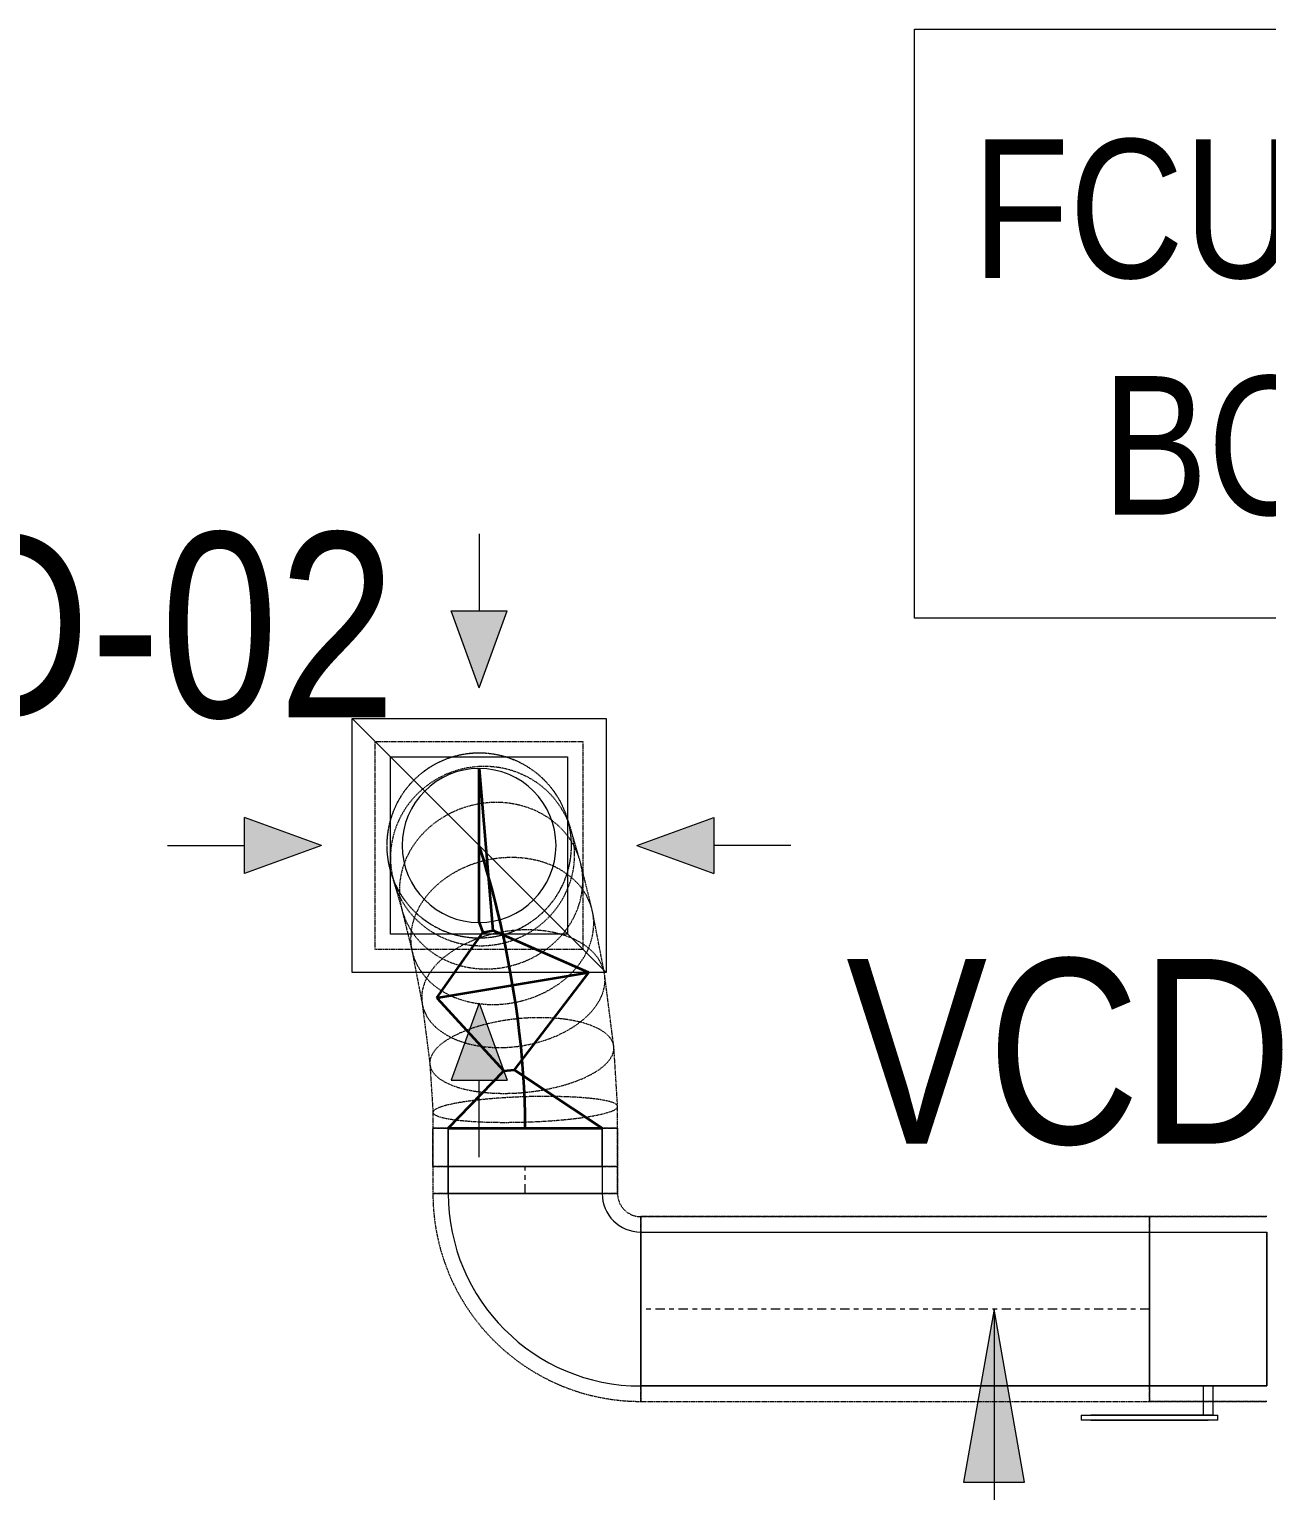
# Model space of a CAD drawing. Header units: inches. Extents: x -83664 to 20107, y -47222 to 19398.
# Drawn here: x 10370 to 11979, y -9210 to -7311 of the extents above; entities that cross this region are included whole.
import ezdxf

# ---------------------------------------------------------------- set-up
doc = ezdxf.new("R2010")
doc.units = ezdxf.units.IN
doc.header["$MEASUREMENT"] = 0
doc.linetypes.add('Center', pattern=[29.999999, 12, -6, 6, -6])
doc.linetypes.add('Hidden 0_50', pattern=[1.0584, 0.5292, -0.5292])
for name, color, linetype, lineweight in [('A-DETL-GENF', 7, 'Continuous', 9), ('G-ANNO-TEXT', 7, 'Continuous', 9), ('M-EQPM-IDEN', 7, 'Continuous', 9), ('M-HVAC-CDFF', 7, 'Continuous', 9), ('M-HVAC-DUCT-CNTR', 7, 'Center', 9), ('M-HVAC-DUCT-IDEN', 7, 'Continuous', 18)]:
    doc.layers.add(name, color=color, linetype=linetype, lineweight=lineweight)
doc.layers.add('M-HVAC-DUCT', color=7, linetype='Continuous', lineweight=9, true_color=0xffe97f)
doc.layers.add('M-HVAC-DUCT-PATT', color=7, linetype='Continuous', lineweight=35, true_color=0x007f00)
doc.styles.add('Arial Narrow_1', font='ARIALN.TTF', dxfattribs={"height": 1.406642})
doc.styles.add('Arial Narrow_21', font='ARIALN.TTF', dxfattribs={"height": 240})

# ---------------------------------------------------------------- blocks, each defined once
blk = doc.blocks.new('M_Rectangular Elbow - Radius - 0_75 W-7249760-FIRST FLOOR AC CONDITIONING LAYOUT - PART A')
at = {"layer": 'M-HVAC-DUCT', "color": 6, "true_color": 0xff00ff}
for p, q in [((-100, 150), (100, 150)), ((100, 150), (-100, 150)), ((-150, 100), (-150, -100)), ((-150, -100), (-150, 100))]:
    blk.add_line(p, q, dxfattribs=at)
for radius in [50, 50, 250, 250]:
    blk.add_arc((-150, 150), radius, 270, 0, dxfattribs=at)
blk = doc.blocks.new('GCE-AT-Return Air Rectangular Diffuser - 230x230-7597546-FIRST FLOOR AC CONDITIONING LAYOUT - PART A')
at = {"layer": 'A-DETL-GENF', "true_color": 0xff00ff}
for points in [[(0, 205), (36.4, 305), (-36.4, 305)], [(-305, -36.4), (-205, 0), (-305, 36.4)], [(305, -36.4), (305, 36.4), (205, 0)], [(36.4, -305), (0, -205), (-36.4, -305)]]:
    blk.add_hatch(color=6, dxfattribs=at).paths.add_polyline_path(points)
at = {"layer": 'A-DETL-GENF', "color": 6, "true_color": 0xff00ff}
for p, q in [((0, 405), (0, 305)), ((0, 205), (-36.4, 305)), ((-36.4, 305), (36.4, 305)), ((0, 205), (36.4, 305)), ((-165, 165), (165, 165)), ((-165, -165), (-165, 165)), ((-165, 165), (165, -165)), ((165, 165), (165, -165)), ((-205, 0), (-305, 36.4)), ((-305, -36.4), (-305, 36.4)), ((205, 0), (305, 36.4)), ((305, 36.4), (305, -36.4)), ((405, 0), (305, 0)), ((-405, 0), (-305, 0)), ((-205, 0), (-305, -36.4)), ((205, 0), (305, -36.4)), ((165, -165), (-165, -165)), ((0, -205), (-36.4, -305)), ((0, -205), (36.4, -305)), ((-36.4, -305), (36.4, -305)), ((0, -405), (0, -305))]:
    blk.add_line(p, q, dxfattribs=at)
blk = doc.blocks.new('M_Rectangular to Round Transition - Angle - 45 Degree-V26-FIRST FLOOR AC CONDITIONING LAYOUT - PART A')
at = {"layer": 'M-HVAC-DUCT', "color": 6, "true_color": 0xff00ff}
for p, q in [((0, 100), (50, 100)), ((50, 100), (0, 100)), ((0, 100), (0, -100)), ((0, -100), (0, 100)), ((50, 0), (50, 100)), ((50, 0), (50, 100)), ((50, -100), (50, 0)), ((50, -100), (50, 0)), ((0, -100), (50, -100)), ((50, -100), (0, -100))]:
    blk.add_line(p, q, dxfattribs=at)
blk = doc.blocks.new('M_Rectangular to Round Transition - Angle - 45 Degree-7626202-FIRST FLOOR AC CONDITIONING LAYOUT - PART A')
at = {"layer": 'M-HVAC-DUCT', "color": 6, "true_color": 0xff00ff}
for p, q in [((132975.6, 86453.8), (133205.6, 86453.8)), ((132975.6, 86223.8), (132975.6, 86453.8)), ((133205.6, 86453.8), (133205.6, 86223.8)), ((133205.6, 86223.8), (132975.6, 86223.8))]:
    blk.add_line(p, q, dxfattribs=at)
for start, end in [(90, 180), (0, 90), (180, 270), (270, 0)]:
    blk.add_arc((133090.6, 86338.8), 100, start, end, dxfattribs=at)
blk = doc.blocks.new('TEMW-ME-DMP-Volume Control Damper - Standard-V27-FIRST FLOOR AC CONDITIONING LAYOUT - PART A')
at = {"layer": 'M-HVAC-DUCT', "color": 6, "true_color": 0xff00ff}
for p, q in [((-165.1, 138.1), (-165.1, 144.4)), ((-152.4, 144.4), (-165.1, 144.4)), ((-165.1, 138.1), (-152.4, 138.1)), ((0, 144.4), (-152.4, 144.4)), ((-152.4, 144.4), (0, 144.4)), ((0, 138.1), (-152.4, 138.1)), ((-152.4, 138.1), (0, 138.1)), ((-6.3, 100), (-6.3, 138.1)), ((6.4, 138.1), (-6.3, 138.1)), ((6.4, 138.1), (-6.3, 138.1)), ((12.7, 144.4), (0, 144.4)), ((0, 138.1), (12.7, 138.1)), ((6.4, 138.1), (6.4, 100)), ((12.7, 144.4), (12.7, 138.1)), ((-76.2, 100), (-76.2, -100)), ((-76.2, -100), (-76.2, 100)), ((76.2, 100), (-76.2, 100)), ((-76.2, 100), (76.2, 100)), ((-76.2, 100), (76.2, 100)), ((-6.3, 100), (6.4, 100)), ((-6.3, 100), (6.4, 100)), ((76.2, 100), (76.2, -100)), ((76.2, -100), (76.2, 100)), ((-76.2, -100), (76.2, -100)), ((-76.2, -100), (76.2, -100)), ((-76.2, -100), (76.2, -100))]:
    blk.add_line(p, q, dxfattribs=at)
blk = doc.blocks.new('TEMW-SMBZ-HO-BM-HVAC-00002_rvt-1-FIRST FLOOR AC CONDITIONING LAYOUT - PART A')
at = {"layer": 'M-HVAC-DUCT', "color": 6, "linetype": 'Hidden 0_50', "true_color": 0xff00ff}
for p, q in [((162276.7, 89865.8), (162276.7, 90135.8)), ((162276.7, 90135.8), (162546.7, 90135.8)), ((162546.7, 90135.8), (162546.7, 89865.8)), ((162530.4, 90023.8), (162525.9, 90037.7)), ((162542.7, 89981.4), (162531.4, 90020.5)), ((162558.6, 89917.2), (162543.7, 89977.7)), ((162297.5, 89964), (162302, 89950.3)), ((162300.9, 89953.6), (162311.9, 89915.8)), ((162310.9, 89919.5), (162324.9, 89862.3)), ((162574.5, 89835.2), (162559.4, 89913.6)), ((162546.7, 89865.8), (162276.7, 89865.8)), ((162324.1, 89865.9), (162337.9, 89794.3)), ((162586.7, 89740), (162574.9, 89832.3)), ((162337.5, 89797.2), (162347.9, 89716)), ((162591.7, 89661.9), (162586.9, 89738.8)), ((162347.7, 89717.2), (162351.8, 89654.1)), ((162351.7, 89654.2), (162351.7, 89633.7)), ((162591.7, 89633.7), (162591.7, 89661.7)), ((162351.7, 89633.7), (162591.7, 89633.7)), ((162351.7, 89633.7), (162591.7, 89633.7)), ((162351.7, 89583.7), (162351.7, 89633.7)), ((162351.7, 89633.7), (162351.7, 89583.7)), ((162471.7, 89633.7), (162351.7, 89633.7)), ((162471.7, 89633.7), (162351.7, 89633.7)), ((162591.7, 89633.7), (162471.7, 89633.7)), ((162591.7, 89633.7), (162471.7, 89633.7)), ((162591.7, 89583.7), (162591.7, 89633.7)), ((162591.7, 89633.7), (162591.7, 89583.7)), ((162591.7, 89583.7), (162351.7, 89583.7)), ((162351.7, 89583.7), (162591.7, 89583.7)), ((162351.7, 89583.7), (162351.7, 89548.7)), ((162351.7, 89583.7), (162351.7, 89548.7)), ((162591.7, 89583.7), (162351.7, 89583.7)), ((162351.7, 89583.7), (162591.7, 89583.7)), ((162591.7, 89548.7), (162591.7, 89583.7)), ((162591.7, 89583.7), (162591.7, 89548.7)), ((162591.7, 89548.7), (162351.7, 89548.7)), ((162351.7, 89548.7), (162591.7, 89548.7)), ((162591.7, 89548.7), (162351.7, 89548.7)), ((162351.7, 89548.7), (162591.7, 89548.7)), ((162621.7, 89518.7), (162621.7, 89278.7)), ((162621.7, 89278.7), (162621.7, 89518.7)), ((163282.9, 89518.7), (162621.7, 89518.7)), ((162621.7, 89518.7), (163282.9, 89518.7)), ((162621.7, 89278.7), (162621.7, 89518.7)), ((162621.7, 89518.7), (162621.7, 89278.7)), ((163282.9, 89518.7), (163282.9, 89278.7)), ((163282.9, 89278.7), (163282.9, 89518.7)), ((163435.3, 89518.7), (163282.9, 89518.7)), ((163282.9, 89518.7), (163282.9, 89278.7)), ((163282.9, 89278.7), (163282.9, 89518.7)), ((163282.9, 89518.7), (163435.3, 89518.7)), ((162621.7, 89278.7), (163282.9, 89278.7)), ((162621.7, 89278.7), (163282.9, 89278.7)), ((163282.9, 89278.7), (163435.3, 89278.7)), ((163435.3, 89278.7), (163282.9, 89278.7))]:
    blk.add_line(p, q, dxfattribs=at)
at = {"layer": 'M-HVAC-DUCT', "color": 6, "true_color": 0xff00ff}
for p, q in [((162371.7, 89583.7), (162571.7, 89583.7)), ((162571.7, 89583.7), (162371.7, 89583.7)), ((162371.7, 89548.7), (162371.7, 89583.7)), ((162371.7, 89583.7), (162371.7, 89548.7)), ((162571.7, 89583.7), (162571.7, 89548.7)), ((162571.7, 89583.7), (162571.7, 89548.7)), ((162371.7, 89548.7), (162571.7, 89548.7)), ((162571.7, 89548.7), (162371.7, 89548.7)), ((162621.7, 89298.7), (162621.7, 89498.7)), ((162621.7, 89498.7), (162621.7, 89298.7)), ((162621.7, 89498.7), (163282.9, 89498.7)), ((162621.7, 89498.7), (163282.9, 89498.7)), ((163282.9, 89298.7), (163282.9, 89498.7)), ((163282.9, 89498.7), (163282.9, 89298.7)), ((163282.9, 89298.7), (162621.7, 89298.7)), ((162621.7, 89298.7), (163282.9, 89298.7))]:
    blk.add_line(p, q, dxfattribs=at)
at = {"layer": 'M-HVAC-DUCT', "color": 6, "linetype": 'Hidden 0_50', "true_color": 0xff00ff}
for centre, radius, start, end in [((162411.7, 90000.8), 120, 7.617, 187.617), ((162411.7, 90000.8), 120, 90, 180), ((162411.7, 90000.8), 120, 0, 90), ((162411.7, 90000.8), 120, 187.617, 7.617), ((162411.7, 90000.8), 120, 180, 270), ((162411.7, 90000.8), 120, 270, 0), ((162621.7, 89548.7), 270, 180, 270), ((162621.7, 89548.7), 270, 180, 270), ((162621.7, 89548.7), 30, 180, 270), ((162621.7, 89548.7), 30, 180, 270)]:
    blk.add_arc(centre, radius, start, end, dxfattribs=at)
for points in [[(162530.7, 90016.7), (162529.3, 90027.1), (162523.8, 90047.5), (162507.9, 90074.9), (162485.4, 90097.3), (162458, 90113.1), (162427.3, 90121.2), (162395.7, 90121.1), (162365.1, 90112.9), (162337.7, 90097), (162315.3, 90074.5), (162299.5, 90047), (162291.4, 90016.4), (162291.4, 89995.3), (162292.8, 89984.9)], [(162535, 90003.5), (162533.7, 90013.6), (162528.4, 90033.3), (162512.8, 90059.8), (162490.6, 90081.3), (162463.4, 90096.3), (162432.9, 90104), (162401.3, 90103.6), (162370.7, 90095.4), (162343.2, 90079.7), (162320.7, 90057.7), (162304.7, 90030.9), (162296.3, 90001.1), (162296.1, 89980.7), (162297.4, 89970.6)], [(162545.9, 89965.7), (162544.8, 89975.1), (162539.9, 89993.3), (162525, 90017.6), (162503.3, 90037.2), (162476.5, 90050.8), (162446.4, 90057.4), (162414.9, 90056.6), (162384.3, 90048.4), (162356.6, 90033.4), (162333.7, 90012.7), (162317.2, 89987.6), (162308.3, 89959.8), (162307.7, 89940.8), (162308.7, 89931.4)], [(162292.8, 89984.9), (162294.2, 89974.5), (162299.7, 89954.1), (162315.6, 89926.7), (162338.1, 89904.4), (162365.5, 89888.6), (162396.1, 89880.4), (162427.8, 89880.5), (162458.4, 89888.8), (162485.8, 89904.7), (162508.2, 89927.1), (162524, 89954.6), (162532.1, 89985.2), (162532.1, 90006.3), (162530.7, 90016.7)], [(162297.4, 89970.6), (162298.7, 89960.5), (162304, 89940.8), (162319.6, 89914.3), (162341.8, 89892.8), (162369, 89877.7), (162399.5, 89870.1), (162431.1, 89870.5), (162461.7, 89878.7), (162489.2, 89894.4), (162511.7, 89916.4), (162527.7, 89943.2), (162536.1, 89973), (162536.2, 89993.4), (162535, 90003.5)], [(162560.4, 89906.7), (162559.6, 89914.9), (162555.2, 89930.9), (162541, 89952.1), (162520.1, 89969.1), (162493.7, 89980.6), (162463.9, 89985.9), (162432.5, 89984.7), (162401.8, 89977.1), (162373.8, 89963.4), (162350.4, 89944.8), (162333.2, 89922.4), (162323.5, 89897.7), (162322.3, 89881), (162323.1, 89872.7)], [(162308.7, 89931.4), (162309.8, 89922.1), (162314.7, 89903.9), (162329.6, 89879.6), (162351.3, 89860), (162378.1, 89846.4), (162408.2, 89839.8), (162439.7, 89840.6), (162470.3, 89848.8), (162498, 89863.8), (162520.9, 89884.5), (162537.4, 89909.6), (162546.3, 89937.4), (162546.9, 89956.4), (162545.9, 89965.7)], [(162323.1, 89872.7), (162323.9, 89864.5), (162328.3, 89848.6), (162342.5, 89827.3), (162363.4, 89810.4), (162389.7, 89798.9), (162419.6, 89793.5), (162451, 89794.7), (162481.7, 89802.4), (162509.7, 89816), (162533.1, 89834.7), (162550.2, 89857.1), (162560, 89881.7), (162561.1, 89898.5), (162560.4, 89906.7)], [(162575.2, 89829.7), (162574.7, 89836.3), (162571, 89849), (162557.7, 89865.8), (162537.4, 89879.1), (162511.6, 89888), (162482, 89891.9), (162450.7, 89890.6), (162419.7, 89884.1), (162391.2, 89872.8), (162367.2, 89857.7), (162349.2, 89839.6), (162338.5, 89819.7), (162336.7, 89806.4), (162337.2, 89799.8)], [(162337.2, 89799.8), (162337.7, 89793.2), (162341.4, 89780.5), (162354.7, 89763.8), (162375, 89750.5), (162400.8, 89741.6), (162430.4, 89737.6), (162461.7, 89739), (162492.7, 89745.5), (162521.1, 89756.7), (162545.2, 89771.9), (162563.2, 89790), (162573.9, 89809.8), (162575.7, 89823.2), (162575.2, 89829.7)], [(162586.9, 89738.4), (162586.7, 89742.6), (162583.6, 89750.7), (162571, 89761.4), (162551.4, 89769.8), (162526, 89775.3), (162496.6, 89777.6), (162465.3, 89776.6), (162434, 89772.2), (162405.1, 89764.8), (162380.3, 89754.9), (162361.5, 89743.2), (162349.9, 89730.4), (162347.5, 89721.8), (162347.7, 89717.6)], [(162347.7, 89717.6), (162347.9, 89713.4), (162351, 89705.3), (162363.6, 89694.6), (162383.2, 89686.2), (162408.6, 89680.7), (162438, 89678.3), (162469.3, 89679.4), (162500.6, 89683.8), (162529.5, 89691.2), (162554.3, 89701.1), (162573.1, 89712.8), (162584.7, 89725.6), (162587.1, 89734.2), (162586.9, 89738.4)], [(162591.7, 89661.7), (162591.7, 89663.2), (162589, 89665.9), (162576.9, 89669.6), (162557.6, 89672.4), (162532.4, 89674.2), (162503.2, 89675), (162471.7, 89674.6), (162440.3, 89673), (162411.1, 89670.5), (162385.9, 89667), (162366.6, 89663), (162354.5, 89658.6), (162351.7, 89655.7), (162351.7, 89654.2)], [(162351.7, 89654.2), (162351.7, 89652.8), (162354.5, 89650.1), (162366.6, 89646.4), (162385.9, 89643.6), (162411.1, 89641.7), (162440.3, 89641), (162471.7, 89641.4), (162503.2, 89642.9), (162532.4, 89645.5), (162557.6, 89648.9), (162576.9, 89653), (162589, 89657.4), (162591.7, 89660.3), (162591.7, 89661.7)]]:
    blk.add_open_spline(points, degree=3, dxfattribs=at)
at = {"layer": 'M-HVAC-DUCT-CNTR', "color": 6, "true_color": 0xff00ff}
for p, q in [((162471.7, 89548.7), (162471.7, 89583.7)), ((163282.9, 89398.7), (162621.7, 89398.7))]:
    blk.add_line(p, q, dxfattribs=at)
at = {"layer": 'M-HVAC-DUCT-CNTR', "color": 6, "linetype": 'Continuous', "lineweight": 35, "true_color": 0xff00ff}
blk.add_open_spline([(162471.7, 89633.7), (162471.7, 89827), (162411.7, 90000.8), (162411.7, 90000.8)], degree=3, dxfattribs=at)
at = {"layer": 'M-HVAC-DUCT-PATT', "color": 6, "true_color": 0xff00ff}
for p, q in [((162411.7, 89900.8), (162411.7, 90100.8)), ((162411.7, 90100.8), (162429.6, 89890.5)), ((162411.7, 89900.8), (162416.6, 89887.6)), ((162356.8, 89802.9), (162416.6, 89887.6)), ((162416.6, 89887.6), (162429.6, 89890.5)), ((162554, 89836), (162429.6, 89890.5)), ((162356.8, 89802.9), (162554, 89836)), ((162356.8, 89802.9), (162554, 89836)), ((162554, 89836), (162457.2, 89709.3)), ((162356.8, 89802.9), (162444, 89708.2)), ((162371.7, 89633.7), (162444, 89708.2)), ((162444, 89708.2), (162457.2, 89709.3)), ((162571.7, 89633.7), (162457.2, 89709.3)), ((162371.7, 89633.7), (162571.7, 89633.7)), ((162371.7, 89633.7), (162571.7, 89633.7))]:
    blk.add_line(p, q, dxfattribs=at)
at = {"layer": 'M-HVAC-CDFF', "color": 6, "linetype": 'Hidden 0_50', "lineweight": 9, "true_color": 0xff00ff}
blk.add_blockref('GCE-AT-Return Air Rectangular Diffuser - 230x230-7597546-FIRST FLOOR AC CONDITIONING LAYOUT - PART A', (162411.7, 90000.8), dxfattribs=at)
at = {"layer": 'M-HVAC-DUCT', "color": 6, "linetype": 'Hidden 0_50', "lineweight": 9, "true_color": 0xff00ff}
blk.add_blockref('M_Rectangular to Round Transition - Angle - 45 Degree-7626202-FIRST FLOOR AC CONDITIONING LAYOUT - PART A', (29321.1, 3662), dxfattribs=at)
for name, p, rotation in [('M_Rectangular to Round Transition - Angle - 45 Degree-V26-FIRST FLOOR AC CONDITIONING LAYOUT - PART A', (162471.7, 89583.7), 90), ('M_Rectangular Elbow - Radius - 0_75 W-7249760-FIRST FLOOR AC CONDITIONING LAYOUT - PART A', (162471.7, 89398.7), 270)]:
    blk.add_blockref(name, p, dxfattribs=dict(at, rotation=rotation))
at = {"layer": 'M-HVAC-DUCT', "color": 6, "linetype": 'Hidden 0_50', "lineweight": 9, "true_color": 0xff00ff, "extrusion": (0, 0, -1), "rotation": 180}
blk.add_blockref('TEMW-ME-DMP-Volume Control Damper - Standard-V27-FIRST FLOOR AC CONDITIONING LAYOUT - PART A', (-163359.1, 89398.7), dxfattribs=at)
blk = doc.blocks.new('TEMW-SMBZ-HO-BM-HVAC-00002_rvt-2-FIRST FLOOR AC CONDITIONING LAYOUT - PART A')
at = {"layer": 'M-HVAC-DUCT', "color": 6, "linetype": 'Hidden 0_50', "true_color": 0xff00ff}
for p, q in [((162276.7, 89865.8), (162276.7, 90135.8)), ((162276.7, 90135.8), (162546.7, 90135.8)), ((162546.7, 90135.8), (162546.7, 89865.8)), ((162530.4, 90023.8), (162525.9, 90037.7)), ((162542.7, 89981.4), (162531.4, 90020.5)), ((162558.6, 89917.2), (162543.7, 89977.7)), ((162297.5, 89964), (162302, 89950.3)), ((162300.9, 89953.6), (162311.9, 89915.8)), ((162310.9, 89919.5), (162324.9, 89862.3)), ((162574.5, 89835.2), (162559.4, 89913.6)), ((162546.7, 89865.8), (162276.7, 89865.8)), ((162324.1, 89865.9), (162337.9, 89794.3)), ((162586.7, 89740), (162574.9, 89832.3)), ((162337.5, 89797.2), (162347.9, 89716)), ((162591.7, 89661.9), (162586.9, 89738.8)), ((162347.7, 89717.2), (162351.8, 89654.1)), ((162351.7, 89654.2), (162351.7, 89633.7)), ((162591.7, 89633.7), (162591.7, 89661.7)), ((162351.7, 89633.7), (162591.7, 89633.7)), ((162351.7, 89633.7), (162591.7, 89633.7)), ((162351.7, 89583.7), (162351.7, 89633.7)), ((162351.7, 89633.7), (162351.7, 89583.7)), ((162471.7, 89633.7), (162351.7, 89633.7)), ((162471.7, 89633.7), (162351.7, 89633.7)), ((162591.7, 89633.7), (162471.7, 89633.7)), ((162591.7, 89633.7), (162471.7, 89633.7)), ((162591.7, 89583.7), (162591.7, 89633.7)), ((162591.7, 89633.7), (162591.7, 89583.7)), ((162591.7, 89583.7), (162351.7, 89583.7)), ((162351.7, 89583.7), (162591.7, 89583.7)), ((162351.7, 89583.7), (162351.7, 89548.7)), ((162351.7, 89583.7), (162351.7, 89548.7)), ((162591.7, 89583.7), (162351.7, 89583.7)), ((162351.7, 89583.7), (162591.7, 89583.7)), ((162591.7, 89548.7), (162591.7, 89583.7)), ((162591.7, 89583.7), (162591.7, 89548.7)), ((162591.7, 89548.7), (162351.7, 89548.7)), ((162351.7, 89548.7), (162591.7, 89548.7)), ((162591.7, 89548.7), (162351.7, 89548.7)), ((162351.7, 89548.7), (162591.7, 89548.7)), ((162621.7, 89518.7), (162621.7, 89278.7)), ((162621.7, 89278.7), (162621.7, 89518.7)), ((163282.9, 89518.7), (162621.7, 89518.7)), ((162621.7, 89518.7), (163282.9, 89518.7)), ((162621.7, 89278.7), (162621.7, 89518.7)), ((162621.7, 89518.7), (162621.7, 89278.7)), ((163282.9, 89518.7), (163282.9, 89278.7)), ((163282.9, 89278.7), (163282.9, 89518.7)), ((163435.3, 89518.7), (163282.9, 89518.7)), ((163282.9, 89518.7), (163282.9, 89278.7)), ((163282.9, 89278.7), (163282.9, 89518.7)), ((163282.9, 89518.7), (163435.3, 89518.7)), ((162621.7, 89278.7), (163282.9, 89278.7)), ((162621.7, 89278.7), (163282.9, 89278.7)), ((163282.9, 89278.7), (163435.3, 89278.7)), ((163435.3, 89278.7), (163282.9, 89278.7))]:
    blk.add_line(p, q, dxfattribs=at)
at = {"layer": 'M-HVAC-DUCT', "color": 6, "true_color": 0xff00ff}
for p, q in [((162371.7, 89583.7), (162571.7, 89583.7)), ((162571.7, 89583.7), (162371.7, 89583.7)), ((162371.7, 89548.7), (162371.7, 89583.7)), ((162371.7, 89583.7), (162371.7, 89548.7)), ((162571.7, 89583.7), (162571.7, 89548.7)), ((162571.7, 89583.7), (162571.7, 89548.7)), ((162371.7, 89548.7), (162571.7, 89548.7)), ((162571.7, 89548.7), (162371.7, 89548.7)), ((162621.7, 89298.7), (162621.7, 89498.7)), ((162621.7, 89498.7), (162621.7, 89298.7)), ((162621.7, 89498.7), (163282.9, 89498.7)), ((162621.7, 89498.7), (163282.9, 89498.7)), ((163282.9, 89298.7), (163282.9, 89498.7)), ((163282.9, 89498.7), (163282.9, 89298.7)), ((163282.9, 89298.7), (162621.7, 89298.7)), ((162621.7, 89298.7), (163282.9, 89298.7))]:
    blk.add_line(p, q, dxfattribs=at)
at = {"layer": 'M-HVAC-DUCT', "color": 6, "linetype": 'Hidden 0_50', "true_color": 0xff00ff}
for centre, radius, start, end in [((162411.7, 90000.8), 120, 7.617, 187.617), ((162411.7, 90000.8), 120, 90, 180), ((162411.7, 90000.8), 120, 0, 90), ((162411.7, 90000.8), 120, 187.617, 7.617), ((162411.7, 90000.8), 120, 180, 270), ((162411.7, 90000.8), 120, 270, 0), ((162621.7, 89548.7), 270, 180, 270), ((162621.7, 89548.7), 270, 180, 270), ((162621.7, 89548.7), 30, 180, 270), ((162621.7, 89548.7), 30, 180, 270)]:
    blk.add_arc(centre, radius, start, end, dxfattribs=at)
for points in [[(162530.7, 90016.7), (162529.3, 90027.1), (162523.8, 90047.5), (162507.9, 90074.9), (162485.4, 90097.3), (162458, 90113.1), (162427.3, 90121.2), (162395.7, 90121.1), (162365.1, 90112.9), (162337.7, 90097), (162315.3, 90074.5), (162299.5, 90047), (162291.4, 90016.4), (162291.4, 89995.3), (162292.8, 89984.9)], [(162535, 90003.5), (162533.7, 90013.6), (162528.4, 90033.3), (162512.8, 90059.8), (162490.6, 90081.3), (162463.4, 90096.3), (162432.9, 90104), (162401.3, 90103.6), (162370.7, 90095.4), (162343.2, 90079.7), (162320.7, 90057.7), (162304.7, 90030.9), (162296.3, 90001.1), (162296.1, 89980.7), (162297.4, 89970.6)], [(162545.9, 89965.7), (162544.8, 89975.1), (162539.9, 89993.3), (162525, 90017.6), (162503.3, 90037.2), (162476.5, 90050.8), (162446.4, 90057.4), (162414.9, 90056.6), (162384.3, 90048.4), (162356.6, 90033.4), (162333.7, 90012.7), (162317.2, 89987.6), (162308.3, 89959.8), (162307.7, 89940.8), (162308.7, 89931.4)], [(162292.8, 89984.9), (162294.2, 89974.5), (162299.7, 89954.1), (162315.6, 89926.7), (162338.1, 89904.4), (162365.5, 89888.6), (162396.1, 89880.4), (162427.8, 89880.5), (162458.4, 89888.8), (162485.8, 89904.7), (162508.2, 89927.1), (162524, 89954.6), (162532.1, 89985.2), (162532.1, 90006.3), (162530.7, 90016.7)], [(162297.4, 89970.6), (162298.7, 89960.5), (162304, 89940.8), (162319.6, 89914.3), (162341.8, 89892.8), (162369, 89877.7), (162399.5, 89870.1), (162431.1, 89870.5), (162461.7, 89878.7), (162489.2, 89894.4), (162511.7, 89916.4), (162527.7, 89943.2), (162536.1, 89973), (162536.2, 89993.4), (162535, 90003.5)], [(162560.4, 89906.7), (162559.6, 89914.9), (162555.2, 89930.9), (162541, 89952.1), (162520.1, 89969.1), (162493.7, 89980.6), (162463.9, 89985.9), (162432.5, 89984.7), (162401.8, 89977.1), (162373.8, 89963.4), (162350.4, 89944.8), (162333.2, 89922.4), (162323.5, 89897.7), (162322.3, 89881), (162323.1, 89872.7)], [(162308.7, 89931.4), (162309.8, 89922.1), (162314.7, 89903.9), (162329.6, 89879.6), (162351.3, 89860), (162378.1, 89846.4), (162408.2, 89839.8), (162439.7, 89840.6), (162470.3, 89848.8), (162498, 89863.8), (162520.9, 89884.5), (162537.4, 89909.6), (162546.3, 89937.4), (162546.9, 89956.4), (162545.9, 89965.7)], [(162323.1, 89872.7), (162323.9, 89864.5), (162328.3, 89848.6), (162342.5, 89827.3), (162363.4, 89810.4), (162389.7, 89798.9), (162419.6, 89793.5), (162451, 89794.7), (162481.7, 89802.4), (162509.7, 89816), (162533.1, 89834.7), (162550.2, 89857.1), (162560, 89881.7), (162561.1, 89898.5), (162560.4, 89906.7)], [(162575.2, 89829.7), (162574.7, 89836.3), (162571, 89849), (162557.7, 89865.8), (162537.4, 89879.1), (162511.6, 89888), (162482, 89891.9), (162450.7, 89890.6), (162419.7, 89884.1), (162391.2, 89872.8), (162367.2, 89857.7), (162349.2, 89839.6), (162338.5, 89819.7), (162336.7, 89806.4), (162337.2, 89799.8)], [(162337.2, 89799.8), (162337.7, 89793.2), (162341.4, 89780.5), (162354.7, 89763.8), (162375, 89750.5), (162400.8, 89741.6), (162430.4, 89737.6), (162461.7, 89739), (162492.7, 89745.5), (162521.1, 89756.7), (162545.2, 89771.9), (162563.2, 89790), (162573.9, 89809.8), (162575.7, 89823.2), (162575.2, 89829.7)], [(162586.9, 89738.4), (162586.7, 89742.6), (162583.6, 89750.7), (162571, 89761.4), (162551.4, 89769.8), (162526, 89775.3), (162496.6, 89777.6), (162465.3, 89776.6), (162434, 89772.2), (162405.1, 89764.8), (162380.3, 89754.9), (162361.5, 89743.2), (162349.9, 89730.4), (162347.5, 89721.8), (162347.7, 89717.6)], [(162347.7, 89717.6), (162347.9, 89713.4), (162351, 89705.3), (162363.6, 89694.6), (162383.2, 89686.2), (162408.6, 89680.7), (162438, 89678.3), (162469.3, 89679.4), (162500.6, 89683.8), (162529.5, 89691.2), (162554.3, 89701.1), (162573.1, 89712.8), (162584.7, 89725.6), (162587.1, 89734.2), (162586.9, 89738.4)], [(162591.7, 89661.7), (162591.7, 89663.2), (162589, 89665.9), (162576.9, 89669.6), (162557.6, 89672.4), (162532.4, 89674.2), (162503.2, 89675), (162471.7, 89674.6), (162440.3, 89673), (162411.1, 89670.5), (162385.9, 89667), (162366.6, 89663), (162354.5, 89658.6), (162351.7, 89655.7), (162351.7, 89654.2)], [(162351.7, 89654.2), (162351.7, 89652.8), (162354.5, 89650.1), (162366.6, 89646.4), (162385.9, 89643.6), (162411.1, 89641.7), (162440.3, 89641), (162471.7, 89641.4), (162503.2, 89642.9), (162532.4, 89645.5), (162557.6, 89648.9), (162576.9, 89653), (162589, 89657.4), (162591.7, 89660.3), (162591.7, 89661.7)]]:
    blk.add_open_spline(points, degree=3, dxfattribs=at)
at = {"layer": 'M-HVAC-DUCT-CNTR', "color": 6, "true_color": 0xff00ff}
for p, q in [((162471.7, 89548.7), (162471.7, 89583.7)), ((163282.9, 89398.7), (162621.7, 89398.7))]:
    blk.add_line(p, q, dxfattribs=at)
at = {"layer": 'M-HVAC-DUCT-CNTR', "color": 6, "linetype": 'Continuous', "lineweight": 35, "true_color": 0xff00ff}
blk.add_open_spline([(162471.7, 89633.7), (162471.7, 89827), (162411.7, 90000.8), (162411.7, 90000.8)], degree=3, dxfattribs=at)
at = {"layer": 'M-HVAC-DUCT-PATT', "color": 6, "true_color": 0xff00ff}
for p, q in [((162411.7, 89900.8), (162411.7, 90100.8)), ((162411.7, 90100.8), (162429.6, 89890.5)), ((162411.7, 89900.8), (162416.6, 89887.6)), ((162356.8, 89802.9), (162416.6, 89887.6)), ((162416.6, 89887.6), (162429.6, 89890.5)), ((162554, 89836), (162429.6, 89890.5)), ((162356.8, 89802.9), (162554, 89836)), ((162356.8, 89802.9), (162554, 89836)), ((162554, 89836), (162457.2, 89709.3)), ((162356.8, 89802.9), (162444, 89708.2)), ((162371.7, 89633.7), (162444, 89708.2)), ((162444, 89708.2), (162457.2, 89709.3)), ((162571.7, 89633.7), (162457.2, 89709.3)), ((162371.7, 89633.7), (162571.7, 89633.7)), ((162371.7, 89633.7), (162571.7, 89633.7))]:
    blk.add_line(p, q, dxfattribs=at)
at = {"layer": 'M-HVAC-CDFF', "color": 6, "linetype": 'Hidden 0_50', "lineweight": 9, "true_color": 0xff00ff}
blk.add_blockref('GCE-AT-Return Air Rectangular Diffuser - 230x230-7597546-FIRST FLOOR AC CONDITIONING LAYOUT - PART A', (162411.7, 90000.8), dxfattribs=at)
at = {"layer": 'M-HVAC-DUCT', "color": 6, "linetype": 'Hidden 0_50', "lineweight": 9, "true_color": 0xff00ff}
blk.add_blockref('M_Rectangular to Round Transition - Angle - 45 Degree-7626202-FIRST FLOOR AC CONDITIONING LAYOUT - PART A', (29321.1, 3662), dxfattribs=at)
for name, p, rotation in [('M_Rectangular to Round Transition - Angle - 45 Degree-V26-FIRST FLOOR AC CONDITIONING LAYOUT - PART A', (162471.7, 89583.7), 90), ('M_Rectangular Elbow - Radius - 0_75 W-7249760-FIRST FLOOR AC CONDITIONING LAYOUT - PART A', (162471.7, 89398.7), 270)]:
    blk.add_blockref(name, p, dxfattribs=dict(at, rotation=rotation))
at = {"layer": 'M-HVAC-DUCT', "color": 6, "linetype": 'Hidden 0_50', "lineweight": 9, "true_color": 0xff00ff, "extrusion": (0, 0, -1), "rotation": 180}
blk.add_blockref('TEMW-ME-DMP-Volume Control Damper - Standard-V27-FIRST FLOOR AC CONDITIONING LAYOUT - PART A', (-163359.1, 89398.7), dxfattribs=at)

msp = doc.modelspace()

# ---------------------------------------------------------------- hatches: boundary and pattern name
at = {"layer": 'M-HVAC-DUCT-IDEN', "lineweight": 9}
msp.add_hatch(color=256, dxfattribs=at).paths.add_polyline_path([(11624.2, -8973.5), (11584.6, -9198.5), (11663.9, -9198.5)])

# ---------------------------------------------------------------- linework, layer by layer
at = {"layer": 'M-EQPM-IDEN', "flags": 128}
msp.add_lwpolyline([(11521, -7311.1), (13079.5, -7311.1), (13079.5, -8076.1), (11521, -8076.1)], close=True, dxfattribs=at)
at = {"layer": 'M-HVAC-DUCT-IDEN', "lineweight": 9}
for p, q in [((11624.2, -8973.5), (11584.6, -9198.5)), ((11663.9, -9198.5), (11624.2, -8973.5)), ((11624.2, -8973.5), (11624.2, -9644.2)), ((11584.6, -9198.5), (11663.9, -9198.5))]:
    msp.add_line(p, q, dxfattribs=at)

# ---------------------------------------------------------------- block references
at = {"lineweight": 5}
for name in ['TEMW-SMBZ-HO-BM-HVAC-00002_rvt-1-FIRST FLOOR AC CONDITIONING LAYOUT - PART A', 'TEMW-SMBZ-HO-BM-HVAC-00002_rvt-2-FIRST FLOOR AC CONDITIONING LAYOUT - PART A']:
    msp.add_blockref(name, (-151456.7, -98372.2), dxfattribs=at)

# ---------------------------------------------------------------- texts
at = {"layer": 'G-ANNO-TEXT', "char_height": 240, "attachment_point": 1, "style": 'Arial Narrow_21'}
for s, insert, width in [('RD-02', (10052.8, -7964.9), 1010.126), ('VCD', (11432.1, -8518.7), 733.544)]:
    msp.add_mtext(s, dxfattribs=dict(at, insert=insert, width=width))

# ---------------------------------------------------------------- next in the draw order: texts
at = {"layer": 'M-EQPM-IDEN', "char_height": 180, "attachment_point": 1, "style": 'Arial Narrow_1', "bg_fill": 3, "box_fill_scale": 1.25, "bg_fill_color": 256, "bg_fill_true_color": 13158600, "bg_fill_transparency": 0}
for s, insert, width in [('FCU-1F-04-16', (11596, -7454.1), 1695.569), ('BOU :3530', (11764.7, -7761.7), 1298.734)]:
    msp.add_mtext(s, dxfattribs=dict(at, insert=insert, width=width))

doc.saveas('drawing.dxf')
